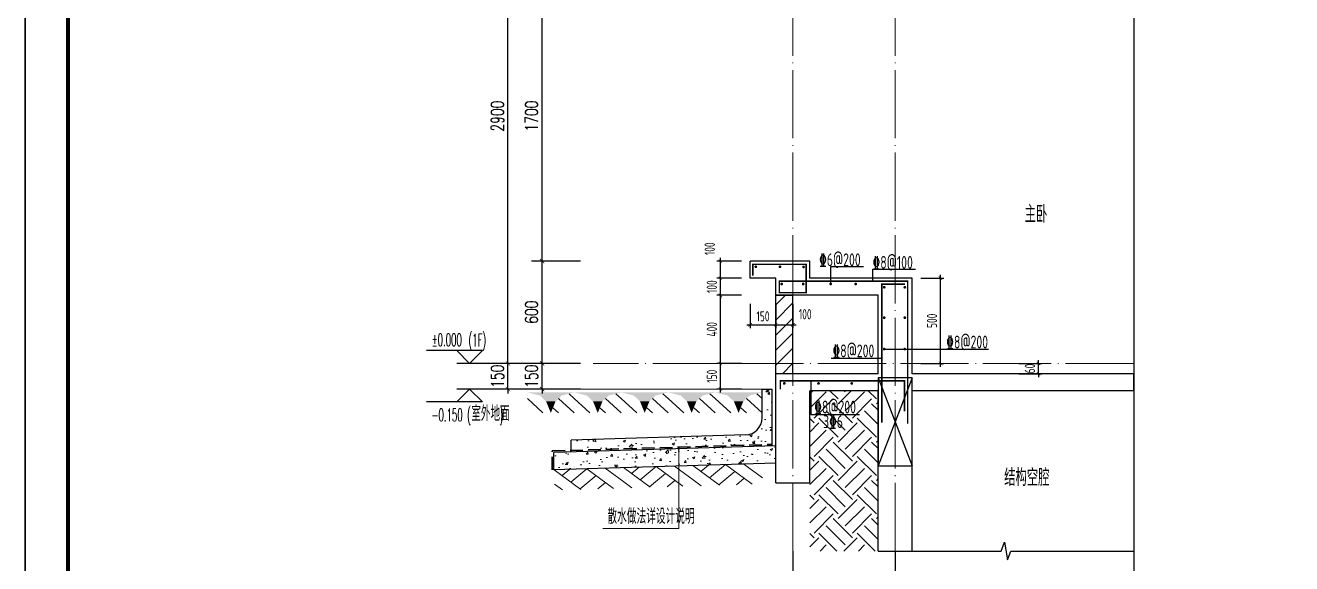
# Model space of a CAD drawing. Extents: x -812054 to 22247, y -644080 to 1003627.
# Drawn here: x -159915 to -152490, y -230842 to -227685 of the extents above; entities that cross this region are included whole.
import ezdxf

# ---------------------------------------------------------------- set-up
doc = ezdxf.new("R2010")
doc.units = 0
doc.header["$LTSCALE"] = 1000
doc.linetypes.add('DASH', pattern=[0.35, 0.25, -0.1])
doc.linetypes.add('DOTE', pattern=[2.42, 2, -0.2, 0.02, -0.2])
doc.layers.get('0').update_dxf_attribs({"linetype": 'CONTINUOUS'})
doc.layers.get('DEFPOINTS').update_dxf_attribs({"linetype": 'CONTINUOUS'})
for name, color, linetype in [('AXIS', 3, 'CONTINUOUS'), ('COLUMN', 4, 'CONTINUOUS'), ('DIM', 2, 'CONTINUOUS'), ('DIM_ELEV', 3, 'CONTINUOUS'), ('DIM_SYMB', 3, 'CONTINUOUS'), ('PUB_DIM', 3, 'CONTINUOUS'), ('PUB_TEXT', 2, 'CONTINUOUS'), ('REIN', 6, 'CONTINUOUS'), ('S-大样-砼线', 7, 'CONTINUOUS'), ('S-引出线', 40, 'CONTINUOUS'), ('TEXT', 2, 'CONTINUOUS'), ('WALL', 5, 'CONTINUOUS')]:
    doc.layers.add(name, color=color, linetype=linetype)
for name, color, linetype, lineweight in [('DOTE', 19, 'DOTE', 9), ('PUB_HATCH', 8, 'CONTINUOUS', 9), ('图框', 9, 'CONTINUOUS', 18), ('填充', 251, 'CONTINUOUS', 5), ('平面-排水沟', 86, 'CONTINUOUS', 15), ('立面-中轮廓线', 30, 'CONTINUOUS', 35), ('粉刷', 251, 'CONTINUOUS', 9)]:
    doc.layers.add(name, color=color, linetype=linetype, lineweight=lineweight)
doc.layers.add('yichutu', color=7, linetype='CONTINUOUS', true_color=0xffffff)
doc.styles.add('_TCH_DIM', font='SIMPLEX.shx', dxfattribs={"width": 0.7, "bigfont": 'GBCBIG.shx'})
doc.styles.add('_TCH_DIM_T3', font='SIMPLEX', dxfattribs={"width": 0.705882, "bigfont": 'GBCBIG'})
doc.styles.add('DIM_FONT_T3', font='SIMPLEX', dxfattribs={"width": 0.705882, "bigfont": 'GBCBIG'})
doc.styles.add('TSSD_DIMENSION', font='Tssdeng.shx', dxfattribs={"width": 0.7, "bigfont": 'tssdchn.shx'})
doc.styles.add('TSSD_REIN', font='tssdeng.shx', dxfattribs={"width": 0.7, "height": 300, "bigfont": 'tssdchn.shx'})
doc.dimstyles.new('_TCH_ARCH&&25', dxfattribs={"dimtxt": 74.375, "dimasz": 25, "dimexe": 62.5, "dimexo": 75, "dimgap": 25, "dimtad": 1, "dimdec": 0, "dimzin": 0, "dimdsep": 46, "dimtxsty": '_TCH_DIM_T3', "dimblk": 'ARCHTICK', "dimcen": 0.09, "dimclrt": 7, "dimazin": 0, "dimtfac": 1, "dimtdec": 0, "dimtix": 1, "dimtmove": 2, "dimatfit": 3, "dimldrblk": 'ARCHTICK', "dimfxl": 1, "dimtolj": 1, "dimtzin": 0, "dimarcsym": 0})
doc.dimstyles.new('TSSD_20_20', dxfattribs={"dimtxt": 60, "dimasz": 20, "dimexe": 20, "dimexo": 50, "dimgap": 20, "dimtad": 1, "dimdec": 0, "dimzin": 0, "dimdsep": 46, "dimtxsty": 'TSSD_DIMENSION', "dimblk": 'ARCHTICK', "dimblk1": 'ARCHTICK', "dimblk2": 'ARCHTICK', "dimcen": 0, "dimdle": 20, "dimclrt": 7, "dimadec": 0, "dimazin": 0, "dimtfac": 1, "dimtdec": 0, "dimtix": 1, "dimtmove": 2, "dimatfit": 3, "dimfxl": 1, "dimtolj": 1, "dimtzin": 0, "dimarcsym": 0})
pattern_1 = [(50, (28072.99, 249033.25), (143.452037, -12.550427), [15, -165]), (355, (28072.99, 249033.25), (-27.750267, 150.438427), [12, -132]), (100.4514, (28084.94, 249032.2), (115.701876, 137.88791), [12.74804, -140.22842]), (46.1842, (28072.99, 249073.25), (213.44821, -33.1038), [22.5, -247.5]), (96.6356, (28090.77, 249070.5), (186.93254, 194.82357), [19.12206, -210.3426]), (351.1842, (28072.99, 249073.25), (186.93239, 194.82372), [18, -198]), (21, (28092.99, 249063.25), (119.38141, -80.52378), [15, -165]), (326, (28092.99, 249063.25), (48.663066, 145.03001), [12, -132]), (71.4514, (28102.93, 249056.54), (168.044526, 64.5061), [12.74804, -140.22842]), (37.5, (28072.986, 249033.25), (2.431971, 66.578771), [0, -130.4, 0, -134, 0, -132.5]), (7.5, (28072.986, 249033.25), (52.613907, 78.882342), [0, -76.4, 0, -127.4, 0, -50.5]), (327.5, (28028.386, 249033.25), (106.764487, -4.510974), [0, -50, 0, -156, 0, -207]), (317.5, (28008.39, 249033.25), (116.637234, 20.020996), [0, -65, 0, -103.6, 0, -147])]

# ---------------------------------------------------------------- blocks, each defined once
blk = doc.blocks.new('$LINEPAT$素土夯实')
at = {"color": 0}
for p, q in [((0, -210), (210, 0)), ((120, -300), (420, 0)), ((420, 0), (608, -188)), ((495, -300), (795, 0)), ((615, 0), (705, -90)), ((315, -105), (502, -293)), ((210, -210), (300, -300)), ((705, -300), (795, -210))]:
    blk.add_line(p, q, dxfattribs=at)
blk = doc.blocks.new('$LinePat$自然土壤')
at = {"color": 0}
for p, q in [((0, -90), (71, -19)), ((0, -300), (211, -89)), ((420, -300), (630, -90)), ((210, -300), (286, -224))]:
    blk.add_line(p, q, dxfattribs=at)
for points in [[(0, 0), (630, 0), (168, -45), (462, -45)], [(168, -45), (462, -45), (252, -132), (378, -132)], [(252, -132), (378, -132), (315, -300)]]:
    blk.add_solid(points, dxfattribs=at)
blk = doc.blocks.new('sanshui')
at = {"layer": '粉刷'}
h = blk.add_hatch(dxfattribs=at)
h.set_pattern_fill('混凝土', color=256, scale=20)
h.set_pattern_definition(pattern_1)
edge = h.paths.add_edge_path()
edge.add_line((346317.8, 427329.6), (346257.8, 427329.6))
edge.add_line((346257.8, 427329.6), (346257.8, 427160.3))
edge.add_arc((346157.8, 427160.3), 100, 271.71836, 360, ccw=False)
edge.add_line((346160.8, 427060.3), (345137.8, 427029.6))
edge.add_line((345137.8, 427029.6), (345137.8, 426969.6))
edge.add_line((345137.8, 426969.6), (346317.8, 427005))
edge.add_line((346317.8, 427005), (346317.8, 427329.6))
h = blk.add_hatch(dxfattribs=at)
h.set_pattern_fill('混凝土', color=256, scale=20)
h.set_pattern_definition(pattern_1)
h.paths.add_polyline_path([(346337.8, 426895.6), (346337.8, 426995.6), (345037.8, 426956.6), (345037.8, 426856.6)])
at = {"layer": 'COLUMN'}
for p, q in [((346257.8, 427329.6), (346317.8, 427329.6)), ((346257.8, 427160.3), (346257.8, 427329.6)), ((346317.8, 426995), (346317.8, 427329.6)), ((346160.8, 427060.3), (345137.8, 427029.6)), ((345137.8, 426959.6), (345137.8, 427029.6)), ((346338.1, 426995.6), (345037.8, 426956.6)), ((345037.8, 426856.6), (345037.8, 426956.6)), ((346338.1, 426895.6), (345037.8, 426856.6))]:
    blk.add_line(p, q, dxfattribs=at)
blk.add_arc((346157.8, 427160.3), 100, 271.71836, 0, dxfattribs=at)
at = {"layer": '立面-中轮廓线', "linetype": 'DASH', "ltscale": 0.3}
blk.add_lwpolyline([(345027.8, 426856.6), (345027.8, 426966.3), (346317.8, 427005)], dxfattribs=at)
at = {"layer": '粉刷'}
blk.add_line((344881.5, 427329.6), (346257.8, 427329.6), dxfattribs=at)
at = {"layer": '粉刷', "yscale": 0.4, "zscale": 0.4}
for name, p, xscale, rotation in [('$LinePat$自然土壤', (345156.8, 427309.6), -0.4369306507241237, 359.9999999999903), ('$LinePat$自然土壤', (345432, 427309.6), -0.4369306507241237, 359.9999999999903), ('$LinePat$自然土壤', (345707.3, 427309.6), -0.4369306507241237, 359.9999999999903), ('$LinePat$自然土壤', (345982.6, 427309.6), -0.4369306507241237, 359.9999999999903), ('$LinePat$自然土壤', (346257.8, 427309.6), -0.4369306507241237, 359.9999999999903), ('$LINEPAT$素土夯实', (345444.5, 426868.8), -0.5117605352322558, 1.718358001643932), ('$LINEPAT$素土夯实', (345851.2, 426881), -0.5117605352322558, 1.718358001643932), ('$LINEPAT$素土夯实', (346257.8, 426893.2), -0.5117605352322558, 1.718358001643932)]:
    blk.add_blockref(name, p, dxfattribs=dict(at, xscale=xscale, rotation=rotation))
blk = doc.blocks.new('GFDDDDRG')
at = {"layer": '图框'}
blk.add_lwpolyline([(923310, -107437), (923310, -159999), (893610, -159999), (893610, -107437)], close=True, dxfattribs=at)
blk.add_lwpolyline([(923310, -107437), (923310, -159999), (893610, -159999), (893610, -107437)], close=True, dxfattribs=at)
at = {"layer": '图框', "const_width": 50}
blk.add_lwpolyline([(894110, -159499), (922810, -159499), (922810, -108687), (894110, -108687)], close=True, dxfattribs=at)
blk = doc.blocks.new('yct-1051-594-26275-14850-25-1002.0')
at = {"layer": 'yichutu', "color": 7, "true_color": 0xffffff}
blk.add_lwpolyline([(0, 0), (0, 14850), (26275, 14850), (26275, 0)], close=True, dxfattribs=at)
blk = doc.blocks.new('_ArchTick')
at = {"color": 0, "linetype": 'ByBlock', "const_width": 0.15}
blk.add_lwpolyline([(-0.5, -0.5), (0.5, 0.5)], dxfattribs=at)
blk = doc.blocks.new('*D2770')
at = {"layer": 'AXIS', "color": 0, "lineweight": -2, "transparency": 16777216}
for p, q in [((-155414.7, -230842.9), (-155414.7, -231094.4)), ((-154814.7, -230842.9), (-154814.7, -231094.4)), ((-155414.7, -231031.9), (-154814.7, -231031.9))]:
    blk.add_line(p, q, dxfattribs=at)
at = {"layer": 'DEFPOINTS', "color": 0, "transparency": 16777216}
for p in [(-155414.7, -230767.9), (-154814.7, -230767.9), (-154814.7, -231031.9)]:
    blk.add_point(p, dxfattribs=at)
at = {"layer": 'AXIS', "color": 0, "lineweight": -2, "transparency": 16777216, "xscale": 25, "yscale": 25, "zscale": 25, "rotation": 180}
blk.add_blockref('_ArchTick', (-155414.7, -231031.9), dxfattribs=at)
at = {"layer": 'AXIS', "color": 0, "lineweight": -2, "transparency": 16777216, "xscale": 25, "yscale": 25, "zscale": 25}
blk.add_blockref('_ArchTick', (-154814.7, -231031.9), dxfattribs=at)
at = {"layer": 'AXIS', "color": 7, "transparency": 16777216, "insert": (-155114.7, -230969.7), "char_height": 74.38, "attachment_point": 5, "style": '_TCH_DIM_T3'}
blk.add_mtext('\\A1;600', dxfattribs=at)
blk = doc.blocks.new('*D2771')
at = {"layer": 'DEFPOINTS', "color": 0, "transparency": 16777216}
for p in [(-156884.9, -229667.9), (-156584.9, -229667.9), (-156584.9, -229818.4)]:
    blk.add_point(p, dxfattribs=at)
at = {"layer": 'PUB_DIM', "color": 0, "lineweight": -2, "transparency": 16777216}
for p, q in [((-156884.9, -229667.9), (-156884.9, -229642.9)), ((-156659.9, -229667.9), (-156947.4, -229667.9)), ((-156884.9, -229818.4), (-156884.9, -229667.9)), ((-156659.9, -229818.4), (-156947.4, -229818.4)), ((-156884.9, -229818.4), (-156884.9, -229843.4))]:
    blk.add_line(p, q, dxfattribs=at)
at = {"layer": 'PUB_DIM', "color": 0, "lineweight": -2, "transparency": 16777216, "xscale": 25, "yscale": 25, "zscale": 25}
for p, rotation in [((-156884.9, -229667.9), 270), ((-156884.9, -229818.4), 90)]:
    blk.add_blockref('_ArchTick', p, dxfattribs=dict(at, rotation=rotation))
at = {"layer": 'PUB_DIM', "color": 7, "transparency": 16777216, "insert": (-156947.1, -229743.1), "char_height": 74.38, "attachment_point": 5, "rotation": 90, "style": '_TCH_DIM_T3'}
blk.add_mtext('\\A1;150', dxfattribs=at)
blk = doc.blocks.new('*D2772')
at = {"layer": 'DEFPOINTS', "color": 0, "transparency": 16777216}
for p in [(-156884.9, -229067.9), (-156584.9, -229067.9), (-156584.9, -229667.9)]:
    blk.add_point(p, dxfattribs=at)
at = {"layer": 'PUB_DIM', "color": 0, "lineweight": -2, "transparency": 16777216}
for p, q in [((-156659.9, -229067.9), (-156947.4, -229067.9)), ((-156884.9, -229667.9), (-156884.9, -229067.9)), ((-156659.9, -229667.9), (-156947.4, -229667.9))]:
    blk.add_line(p, q, dxfattribs=at)
at = {"layer": 'PUB_DIM', "color": 0, "lineweight": -2, "transparency": 16777216, "xscale": 25, "yscale": 25, "zscale": 25}
for p, rotation in [((-156884.9, -229067.9), 90), ((-156884.9, -229667.9), 270)]:
    blk.add_blockref('_ArchTick', p, dxfattribs=dict(at, rotation=rotation))
at = {"layer": 'PUB_DIM', "color": 7, "transparency": 16777216, "insert": (-156947.1, -229367.9), "char_height": 74.38, "attachment_point": 5, "rotation": 90, "style": '_TCH_DIM_T3'}
blk.add_mtext('\\A1;600', dxfattribs=at)
blk = doc.blocks.new('*D2773')
at = {"layer": 'DEFPOINTS', "color": 0, "transparency": 16777216}
for p in [(-156884.9, -227367.9), (-156584.9, -227367.9), (-156584.9, -229067.9)]:
    blk.add_point(p, dxfattribs=at)
at = {"layer": 'PUB_DIM', "color": 0, "lineweight": -2, "transparency": 16777216}
for p, q in [((-156659.9, -227367.9), (-156947.4, -227367.9)), ((-156884.9, -229067.9), (-156884.9, -227367.9)), ((-156659.9, -229067.9), (-156947.4, -229067.9))]:
    blk.add_line(p, q, dxfattribs=at)
at = {"layer": 'PUB_DIM', "color": 0, "lineweight": -2, "transparency": 16777216, "xscale": 25, "yscale": 25, "zscale": 25}
for p, rotation in [((-156884.9, -227367.9), 90), ((-156884.9, -229067.9), 270)]:
    blk.add_blockref('_ArchTick', p, dxfattribs=dict(at, rotation=rotation))
at = {"layer": 'PUB_DIM', "color": 7, "transparency": 16777216, "insert": (-156947.1, -228217.9), "char_height": 74.38, "attachment_point": 5, "rotation": 90, "style": '_TCH_DIM_T3'}
blk.add_mtext('\\A1;1700', dxfattribs=at)
blk = doc.blocks.new('*D2774')
at = {"layer": 'DEFPOINTS', "color": 0, "transparency": 16777216}
for p in [(-157084.9, -229667.9), (-156584.9, -229667.9), (-156584.9, -229818.4)]:
    blk.add_point(p, dxfattribs=at)
at = {"layer": 'PUB_DIM', "color": 0, "lineweight": -2, "transparency": 16777216}
for p, q in [((-157084.9, -229667.9), (-157084.9, -229642.9)), ((-156659.9, -229667.9), (-157147.4, -229667.9)), ((-157084.9, -229818.4), (-157084.9, -229667.9)), ((-156659.9, -229818.4), (-157147.4, -229818.4)), ((-157084.9, -229818.4), (-157084.9, -229843.4))]:
    blk.add_line(p, q, dxfattribs=at)
at = {"layer": 'PUB_DIM', "color": 0, "lineweight": -2, "transparency": 16777216, "xscale": 25, "yscale": 25, "zscale": 25}
for p, rotation in [((-157084.9, -229667.9), 270), ((-157084.9, -229818.4), 90)]:
    blk.add_blockref('_ArchTick', p, dxfattribs=dict(at, rotation=rotation))
at = {"layer": 'PUB_DIM', "color": 7, "transparency": 16777216, "insert": (-157147.1, -229743.1), "char_height": 74.38, "attachment_point": 5, "rotation": 90, "style": '_TCH_DIM_T3'}
blk.add_mtext('\\A1;150', dxfattribs=at)
blk = doc.blocks.new('*D2775')
at = {"layer": 'DEFPOINTS', "color": 0, "transparency": 16777216}
for p in [(-157084.9, -226767.9), (-156584.9, -226767.9), (-156584.9, -229667.9)]:
    blk.add_point(p, dxfattribs=at)
at = {"layer": 'PUB_DIM', "color": 0, "lineweight": -2, "transparency": 16777216}
for p, q in [((-156659.9, -226767.9), (-157147.4, -226767.9)), ((-157084.9, -229667.9), (-157084.9, -226767.9)), ((-156659.9, -229667.9), (-157147.4, -229667.9))]:
    blk.add_line(p, q, dxfattribs=at)
at = {"layer": 'PUB_DIM', "color": 0, "lineweight": -2, "transparency": 16777216, "xscale": 25, "yscale": 25, "zscale": 25}
for p, rotation in [((-157084.9, -226767.9), 90), ((-157084.9, -229667.9), 270)]:
    blk.add_blockref('_ArchTick', p, dxfattribs=dict(at, rotation=rotation))
at = {"layer": 'PUB_DIM', "color": 7, "transparency": 16777216, "insert": (-157147.1, -228217.9), "char_height": 74.38, "attachment_point": 5, "rotation": 90, "style": '_TCH_DIM_T3'}
blk.add_mtext('\\A1;2900', dxfattribs=at)
blk = doc.blocks.new('A$C0D001929')
at = {"layer": 'REIN', "const_width": 9}
for points in [[(4.5, 1114), (4.5, 1181.3), (316.6, 1181.3), (316.6, 1015.2), (159.3, 1015.2), (159.3, 1082.5), (911.9, 1082.5), (911.9, 247.5)], [(165.3, 447.6), (165.3, 497.9), (893.7, 497.9), (893.7, 318.4)]]:
    blk.add_lwpolyline(points, dxfattribs=at)
at = {"layer": 'REIN', "const_width": 8}
for points in [[(17.7, 1166.6, 1), (25.7, 1166.6, 1)], [(159.3, 1166.6, 1), (167.3, 1166.6, 1)], [(297.5, 1165.7, 1), (305.5, 1165.7, 1)], [(169.5, 1065.8, 1), (177.5, 1065.8, 1)], [(295.4, 1065.8, 1), (303.4, 1065.8, 1)], [(456.9, 1065.8, 1), (464.9, 1065.8, 1)], [(602.9, 1065.8, 1), (610.9, 1065.8, 1)], [(770.5, 1046.6, 1), (778.5, 1046.6, 1)], [(891.3, 1046.6, 1), (899.3, 1046.6, 1)], [(770.5, 868.2, 1), (778.5, 868.2, 1)], [(891.3, 868.2, 1), (899.3, 868.2, 1)], [(770.5, 684.1, 1), (778.5, 684.1, 1)], [(891.3, 684.1, 1), (899.3, 684.1, 1)], [(184.7, 482.8, 1), (192.7, 482.8, 1)], [(385.2, 482.8, 1), (393.2, 482.8, 1)], [(580.4, 482.8, 1), (588.4, 482.8, 1)]]:
    blk.add_lwpolyline(points, format="xyb", close=True, dxfattribs=at)
at = {"layer": 'REIN'}
blk.add_lwpolyline([(760.8, 253.1, 9, 9, 0), (760.8, 1064.2, 9, 9, 0), (895.5, 1064.2, 9, 9, 0)], format="xyseb", dxfattribs=at)
at = {"layer": 'S-大样-砼线'}
for p, q in [((738.6, 515), (938.6, 0)), ((938.6, 515), (738.6, 0))]:
    blk.add_line(p, q, dxfattribs=at)
blk.add_lwpolyline([(938.6, 515), (738.6, 515), (738.6, 0), (938.6, 0)], close=True, dxfattribs=at)
at = {"layer": 'S-引出线'}
for p, q in [((460.9, 1065.8), (460.9, 1168.9)), ((460.9, 1168.9), (653.1, 1168.9)), ((774.5, 684.1), (1386.4, 684.1)), ((463.5, 631), (760.8, 631)), ((343.6, 497.9), (343.6, 299.7)), ((343.6, 299.7), (628.8, 299.7))]:
    blk.add_line(p, q, dxfattribs=at)
blk.add_lwpolyline([(707.5, 1082.5), (707.5, 1153.3), (958.6, 1153.3)], dxfattribs=at)
at = {"layer": 'TEXT', "style": 'TSSD_REIN', "width": 0.7}
for s, p in [('%%1326@200', (393, 1170.4)), ('%%1328@100', (706.5, 1154.9)), ('%%1328@200', (1138.3, 688.2)), ('%%1328@200', (471.5, 636)), ('%%1328@200', (364, 306.8)), ('3%%1326', (416.3, 221))]:
    blk.add_text(s, height=75, rotation=0, dxfattribs=at).set_placement(p)
blk = doc.blocks.new('20210902.15310509')
at = {"layer": 'DOTE', "color": 1, "linetype": 'DOTE', "ltscale": 0.2}
for p, q in [((79213.2, -133245.9), (79213.2, -115565.9)), ((79813.2, -133245.9), (79813.2, -115565.9)), ((81211.7, -132145.9), (78043, -132145.9))]:
    blk.add_line(p, q, dxfattribs=at)
blk = doc.blocks.new('*D2628')
at = {"layer": 'DEFPOINTS', "color": 0, "transparency": 16777216}
for p in [(18904.9, 85276), (19070.8, 85276), (18904.9, 85216)]:
    blk.add_point(p, dxfattribs=at)
at = {"layer": 'DIM', "color": 0, "lineweight": -2, "transparency": 16777216}
for p, q in [((18954.9, 85276), (19090.8, 85276)), ((19070.8, 85276), (19070.8, 85296)), ((19070.8, 85216), (19070.8, 85276)), ((18954.9, 85216), (19090.8, 85216)), ((19070.8, 85216), (19070.8, 85196))]:
    blk.add_line(p, q, dxfattribs=at)
at = {"layer": 'DIM', "color": 0, "lineweight": -2, "transparency": 16777216, "xscale": 20, "yscale": 20, "zscale": 20}
for p, rotation in [((19070.8, 85276), 270), ((19070.8, 85216), 90)]:
    blk.add_blockref('_ArchTick', p, dxfattribs=dict(at, rotation=rotation))
at = {"layer": 'DIM', "color": 7, "transparency": 16777216, "insert": (19020.8, 85246), "char_height": 60, "attachment_point": 5, "rotation": 90, "style": 'TSSD_DIMENSION'}
blk.add_mtext('\\A1;60', dxfattribs=at)
blk = doc.blocks.new('*D2641')
at = {"layer": 'DEFPOINTS', "color": 0, "transparency": 16777216}
for p in [(17380.6, 85676), (17530.6, 85676), (17530.6, 85502.3)]:
    blk.add_point(p, dxfattribs=at)
at = {"layer": 'DIM', "color": 0, "lineweight": -2, "transparency": 16777216}
for p, q in [((17380.6, 85626), (17380.6, 85482.3)), ((17530.6, 85626), (17530.6, 85482.3)), ((17360.6, 85502.3), (17550.6, 85502.3))]:
    blk.add_line(p, q, dxfattribs=at)
at = {"layer": 'DIM', "color": 0, "lineweight": -2, "transparency": 16777216, "xscale": 20, "yscale": 20, "zscale": 20, "rotation": 180}
blk.add_blockref('_ArchTick', (17380.6, 85502.3), dxfattribs=at)
at = {"layer": 'DIM', "color": 0, "lineweight": -2, "transparency": 16777216, "xscale": 20, "yscale": 20, "zscale": 20}
blk.add_blockref('_ArchTick', (17530.6, 85502.3), dxfattribs=at)
at = {"layer": 'DIM', "color": 7, "transparency": 16777216, "insert": (17455.6, 85552.3), "char_height": 60, "attachment_point": 5, "style": 'TSSD_DIMENSION'}
blk.add_mtext('\\A1;150', dxfattribs=at)
blk = doc.blocks.new('*D2642')
at = {"layer": 'DEFPOINTS', "color": 0, "transparency": 16777216}
for p in [(17530.6, 85676), (17630.6, 85676), (17630.6, 85502.3)]:
    blk.add_point(p, dxfattribs=at)
at = {"layer": 'DIM', "color": 0, "lineweight": -2, "transparency": 16777216}
for p, q in [((17530.6, 85626), (17530.6, 85482.3)), ((17630.6, 85626), (17630.6, 85482.3)), ((17510.6, 85502.3), (17650.6, 85502.3))]:
    blk.add_line(p, q, dxfattribs=at)
at = {"layer": 'DIM', "color": 0, "lineweight": -2, "transparency": 16777216, "xscale": 20, "yscale": 20, "zscale": 20, "rotation": 180}
blk.add_blockref('_ArchTick', (17530.6, 85502.3), dxfattribs=at)
at = {"layer": 'DIM', "color": 0, "lineweight": -2, "transparency": 16777216, "xscale": 20, "yscale": 20, "zscale": 20}
blk.add_blockref('_ArchTick', (17630.6, 85502.3), dxfattribs=at)
at = {"layer": 'DIM', "color": 7, "transparency": 16777216, "insert": (17703.1, 85564.5), "char_height": 60, "attachment_point": 5, "style": 'TSSD_DIMENSION'}
blk.add_mtext('\\A1;100', dxfattribs=at)
blk = doc.blocks.new('*D2643')
at = {"layer": 'DEFPOINTS', "color": 0, "transparency": 16777216}
for p in [(17206, 85876), (17380.6, 85876), (17380.6, 85776)]:
    blk.add_point(p, dxfattribs=at)
at = {"layer": 'DIM', "color": 0, "lineweight": -2, "transparency": 16777216}
for p, q in [((17330.6, 85876), (17186, 85876)), ((17206, 85756), (17206, 85896)), ((17330.6, 85776), (17186, 85776))]:
    blk.add_line(p, q, dxfattribs=at)
at = {"layer": 'DIM', "color": 0, "lineweight": -2, "transparency": 16777216, "xscale": 20, "yscale": 20, "zscale": 20}
for p, rotation in [((17206, 85876), 90), ((17206, 85776), 270)]:
    blk.add_blockref('_ArchTick', p, dxfattribs=dict(at, rotation=rotation))
at = {"layer": 'DIM', "color": 7, "transparency": 16777216, "insert": (17143.8, 85948.4), "char_height": 60, "attachment_point": 5, "rotation": 90, "style": 'TSSD_DIMENSION'}
blk.add_mtext('\\A1;100', dxfattribs=at)
blk = doc.blocks.new('*D2644')
at = {"layer": 'DEFPOINTS', "color": 0, "transparency": 16777216}
for p in [(17206, 85776), (17380.6, 85776), (17380.6, 85676)]:
    blk.add_point(p, dxfattribs=at)
at = {"layer": 'DIM', "color": 0, "lineweight": -2, "transparency": 16777216}
for p, q in [((17330.6, 85776), (17186, 85776)), ((17206, 85776), (17206, 85796)), ((17206, 85676), (17206, 85776)), ((17330.6, 85676), (17186, 85676)), ((17206, 85676), (17206, 85656))]:
    blk.add_line(p, q, dxfattribs=at)
at = {"layer": 'DIM', "color": 0, "lineweight": -2, "transparency": 16777216, "xscale": 20, "yscale": 20, "zscale": 20}
for p, rotation in [((17206, 85776), 270), ((17206, 85676), 90)]:
    blk.add_blockref('_ArchTick', p, dxfattribs=dict(at, rotation=rotation))
at = {"layer": 'DIM', "color": 7, "transparency": 16777216, "insert": (17156, 85726), "char_height": 60, "attachment_point": 5, "rotation": 90, "style": 'TSSD_DIMENSION'}
blk.add_mtext('\\A1;100', dxfattribs=at)
blk = doc.blocks.new('*D2645')
at = {"layer": 'DEFPOINTS', "color": 0, "transparency": 16777216}
for p in [(17206, 85276), (17380.6, 85276), (17380.6, 85126)]:
    blk.add_point(p, dxfattribs=at)
at = {"layer": 'DIM', "color": 0, "lineweight": -2, "transparency": 16777216}
for p, q in [((17330.6, 85276), (17186, 85276)), ((17206, 85106), (17206, 85296)), ((17330.6, 85126), (17186, 85126))]:
    blk.add_line(p, q, dxfattribs=at)
at = {"layer": 'DIM', "color": 0, "lineweight": -2, "transparency": 16777216, "xscale": 20, "yscale": 20, "zscale": 20}
for p, rotation in [((17206, 85276), 90), ((17206, 85126), 270)]:
    blk.add_blockref('_ArchTick', p, dxfattribs=dict(at, rotation=rotation))
at = {"layer": 'DIM', "color": 7, "transparency": 16777216, "insert": (17156, 85201), "char_height": 60, "attachment_point": 5, "rotation": 90, "style": 'TSSD_DIMENSION'}
blk.add_mtext('\\A1;150', dxfattribs=at)
blk = doc.blocks.new('*D2646')
at = {"layer": 'DEFPOINTS', "color": 0, "transparency": 16777216}
for p in [(18330.6, 85776), (18496.6, 85776), (18330.6, 85276)]:
    blk.add_point(p, dxfattribs=at)
at = {"layer": 'DIM', "color": 0, "lineweight": -2, "transparency": 16777216}
for p, q in [((18380.6, 85776), (18516.6, 85776)), ((18496.6, 85256), (18496.6, 85796)), ((18380.6, 85276), (18516.6, 85276))]:
    blk.add_line(p, q, dxfattribs=at)
at = {"layer": 'DIM', "color": 0, "lineweight": -2, "transparency": 16777216, "xscale": 20, "yscale": 20, "zscale": 20}
for p, rotation in [((18496.6, 85776), 90), ((18496.6, 85276), 270)]:
    blk.add_blockref('_ArchTick', p, dxfattribs=dict(at, rotation=rotation))
at = {"layer": 'DIM', "color": 7, "transparency": 16777216, "insert": (18446.6, 85526), "char_height": 60, "attachment_point": 5, "rotation": 90, "style": 'TSSD_DIMENSION'}
blk.add_mtext('\\A1;500', dxfattribs=at)
blk = doc.blocks.new('*D2647')
at = {"layer": 'DEFPOINTS', "color": 0, "transparency": 16777216}
for p in [(17206, 85676), (17380.6, 85676), (17380.6, 85276)]:
    blk.add_point(p, dxfattribs=at)
at = {"layer": 'DIM', "color": 0, "lineweight": -2, "transparency": 16777216}
for p, q in [((17206, 85256), (17206, 85696)), ((17330.6, 85676), (17186, 85676)), ((17330.6, 85276), (17186, 85276))]:
    blk.add_line(p, q, dxfattribs=at)
at = {"layer": 'DIM', "color": 0, "lineweight": -2, "transparency": 16777216, "xscale": 20, "yscale": 20, "zscale": 20}
for p, rotation in [((17206, 85676), 90), ((17206, 85276), 270)]:
    blk.add_blockref('_ArchTick', p, dxfattribs=dict(at, rotation=rotation))
at = {"layer": 'DIM', "color": 7, "transparency": 16777216, "insert": (17156, 85476), "char_height": 60, "attachment_point": 5, "rotation": 90, "style": 'TSSD_DIMENSION'}
blk.add_mtext('\\A1;400', dxfattribs=at)
blk = doc.blocks.new('20210902.15332757')
at = {"layer": 'DIM'}
for base, p1, p2, angle, picture, middle in [((78135.2, -132475.9), (78309.8, -132575.9), (78309.8, -132475.9), 90, '*D2643', (78073, -132403.5)), ((78559.8, -132849.6), (78459.8, -132675.9), (78559.8, -132675.9), 0, '*D2642', (78632.2, -132787.4))]:
    dim = blk.add_linear_dim(base=base, p1=p1, p2=p2, angle=angle, dimstyle='TSSD_20_20', dxfattribs=at)
    dim.commit()
    dim.dimension.update_dxf_attribs({"geometry": picture, "text_midpoint": middle, "dimtype": 129, "insert": (60929.1, -218351.9)})
for p1, p2, distance, picture, middle in [((78309.8, -132675.9), (78309.8, -132575.9), 174.6, '*D2644', (78085.2, -132625.9)), ((79259.8, -133075.9), (79259.8, -132575.9), -166, '*D2646', (79375.7, -132825.9)), ((78309.8, -133075.9), (78309.8, -132675.9), 174.6, '*D2647', (78085.2, -132875.9)), ((78309.8, -132675.9), (78459.8, -132675.9), -173.7, '*D2641', (78384.8, -132799.6)), ((78309.8, -133225.9), (78309.8, -133075.9), 174.6, '*D2645', (78085.2, -133150.9)), ((79834, -133135.9), (79834, -133075.9), -166, '*D2628', (79950, -133105.9))]:
    dim = blk.add_aligned_dim(p1=p1, p2=p2, distance=distance, dimstyle='TSSD_20_20', dxfattribs=at)
    dim.commit()
    dim.dimension.update_dxf_attribs({"geometry": picture, "text_midpoint": middle, "insert": (60929.1, -218351.9)})

msp = doc.modelspace()

# ---------------------------------------------------------------- hatches: boundary and pattern name
at = {"layer": 'PUB_HATCH'}
h = msp.add_hatch(dxfattribs=at)
h.set_pattern_fill('普通砖', color=256, scale=25, style=0)
h.set_pattern_definition([(45, (-700045.335, -61179.99), (-44.1941915, 44.1941915), [])])
h.paths.add_polyline_path([(-155514.74, -229727.9), (-155414.74, -229727.9), (-155414.74, -229267.9), (-155514.74, -229267.9)])
at = {"layer": '填充'}
h = msp.add_hatch(dxfattribs=at)
h.set_pattern_fill('EARTH', color=250, scale=50, angle=45, style=0)
h.set_pattern_definition([(45, (-1270413.01, -685961.27), (0, 224.506403), [158.75, -158.75]), (45, (-1270455.1, -685919.18), (0, 224.506403), [158.75, -158.75]), (45, (-1270497.2, -685877.08), (0, 224.506403), [158.75, -158.75]), (135, (-1270497.2, -685849.02), (-224.506403, 0), [158.75, -158.75]), (135, (-1270455.1, -685806.93), (-224.506403, 0), [158.75, -158.75]), (135, (-1270413.01, -685764.83), (-224.506403, 0), [158.75, -158.75])])
h.paths.add_polyline_path([(-154914.74, -230767.9), (-154914.74, -229827.9), (-155314.74, -229827.91), (-155314.74, -230767.9)])

# ---------------------------------------------------------------- linework, layer by layer
at = {"layer": 'AXIS'}
for p, q in [((-155414.77, -230767.9), (-155414.77, -231227.3)), ((-154814.77, -230767.9), (-154814.77, -231227.3))]:
    msp.add_line(p, q, dxfattribs=at)
at = {"layer": 'DIM_ELEV'}
for p, q in [((-157234.93, -229592.9), (-157562.93, -229592.9)), ((-157309.93, -229667.9), (-157384.93, -229592.9)), ((-157309.93, -229667.9), (-157234.93, -229592.9)), ((-156884.93, -229667.9), (-157384.93, -229667.9)), ((-157309.93, -229818.37), (-157384.93, -229893.37)), ((-156884.93, -229818.37), (-157384.93, -229818.37)), ((-157309.93, -229818.37), (-157234.93, -229893.37)), ((-157234.93, -229893.37), (-157562.93, -229893.37))]:
    msp.add_line(p, q, dxfattribs=at)
at = {"layer": 'DIM_SYMB'}
for points in [[(-153416.21, -213687.9), (-153416.21, -222349.78), (-153363.71, -222368.89), (-153468.71, -222387.4), (-153416.21, -222406.03), (-153416.21, -231067.9)], [(-154914.74, -230767.9), (-154193.6, -230767.9), (-154174.49, -230715.4), (-154155.98, -230820.4), (-154137.35, -230767.9), (-153416.21, -230767.9)]]:
    msp.add_lwpolyline(points, dxfattribs=at)
at = {"layer": 'WALL'}
for p, q in [((-155314.74, -229067.9), (-155664.74, -229067.9)), ((-155664.74, -229167.9), (-155664.74, -229067.9)), ((-155314.74, -229167.9), (-155314.74, -229067.9)), ((-155514.74, -229167.9), (-155664.74, -229167.9)), ((-155514.74, -229267.9), (-155514.74, -229167.9)), ((-154714.74, -229167.9), (-155314.74, -229167.9)), ((-154714.74, -229727.9), (-154714.74, -229167.9)), ((-155408.05, -229267.9), (-155514.74, -229267.9)), ((-155514.74, -229727.9), (-155514.74, -229267.9)), ((-155514.74, -229267.9), (-155414.74, -229267.9)), ((-155414.74, -229727.9), (-155414.74, -229267.9)), ((-154914.74, -229267.9), (-155408.05, -229267.9)), ((-154914.74, -229727.9), (-154914.74, -229267.9)), ((-155514.74, -230367.9), (-155514.74, -229727.9)), ((-154914.74, -229727.9), (-155514.74, -229727.9)), ((-153416.21, -229727.9), (-154714.74, -229727.9)), ((-153416.21, -229827.9), (-153416.21, -229727.9)), ((-155314.74, -230367.9), (-155314.74, -229827.9)), ((-154914.74, -229827.9), (-155314.74, -229827.9)), ((-154914.74, -230767.9), (-154914.74, -229827.9)), ((-153416.21, -229827.9), (-154714.74, -229827.9)), ((-154714.74, -230767.9), (-154714.74, -229827.9)), ((-155514.74, -230367.9), (-155314.74, -230367.9)), ((-154914.74, -230767.9), (-154714.74, -230767.9))]:
    msp.add_line(p, q, dxfattribs=at)
at = {"layer": '平面-排水沟'}
for p, q in [((-156083.75, -230167.49), (-156083.75, -230635.34)), ((-156083.75, -230635.34), (-156527.89, -230635.34))]:
    msp.add_line(p, q, dxfattribs=at)
at = {"layer": '平面-排水沟', "const_width": 6.67}
msp.add_lwpolyline([(-156083.75, -230164.16, 1), (-156083.75, -230170.83, 1)], format="xyb", close=True, dxfattribs=at)

# ---------------------------------------------------------------- block references
at = {"xscale": 0.5, "yscale": 0.5, "zscale": 0.5}
msp.add_blockref('GFDDDDRG', (-606719.72, -154941.4), dxfattribs=at)
msp.add_blockref('sanshui', (-501852.86, -657147.53))
at = {"layer": 'DIM'}
msp.add_blockref('20210902.15332757', (-233974.52, -96592.01), dxfattribs=at)
at = {"layer": 'DOTE'}
msp.add_blockref('20210902.15310509', (-234627.92, -97522.01), dxfattribs=at)
at = {"layer": 'TEXT'}
msp.add_blockref('A$C0D001929', (-155653.38, -230267.89), dxfattribs=at)
at = {"layer": 'yichutu', "rotation": 270}
msp.add_blockref('yct-1051-594-26275-14850-25-1002.0', (-159914.83, -208659.88), dxfattribs=at)

# ---------------------------------------------------------------- texts
at = {"layer": 'PUB_TEXT'}
for s, height, style, width, p in [('主卧', 100, 'TSSD_REIN', 0.7, (-154055.52, -228842.28)), ('%%P0.000', 74.375, '_TCH_DIM', 0.494118, (-157531.93, -229566.65)), ('(1F)', 74.375, '_TCH_DIM', 0.494118, (-157316.56, -229567.88)), ('-0.150', 74.375, '_TCH_DIM', 0.494118, (-157533.33, -230007.12)), ('(', 74.38, '_TCH_DIM', 0.494118, (-157324.61, -230005.9)), ('室外地面', 89.362, '_TCH_DIM', 0.7, (-157300.11, -230005.9)), (')', 74.38, '_TCH_DIM', 0.494118, (-157133.3, -230005.9)), ('结构空腔', 100, 'TSSD_REIN', 0.7, (-154175.72, -230386.49)), ('散水做法详设计说明', 89.362, 'DIM_FONT_T3', 0.705882, (-156501.64, -230609.09))]:
    msp.add_text(s, height=height, dxfattribs=dict(at, style=style, width=width)).set_placement(p)

# ---------------------------------------------------------------- dimensions: what is measured, and where the dimension line sits
at = {"layer": 'AXIS'}
dim = msp.add_aligned_dim(p1=(-155414.74, -230767.9), p2=(-154814.74, -230767.9), distance=-264.03, dimstyle='_TCH_ARCH&&25', dxfattribs=at)
dim.commit()
dim.dimension.update_dxf_attribs({"geometry": '*D2770', "text_midpoint": (-155114.74, -230969.75)})
at = {"layer": 'PUB_DIM'}
for p1, p2, distance, picture, middle in [((-156584.93, -229667.9), (-156584.93, -226767.9), 500, '*D2775', (-157147.12, -228217.9)), ((-156584.93, -229067.9), (-156584.93, -227367.9), 300, '*D2773', (-156947.12, -228217.9)), ((-156584.93, -229667.9), (-156584.93, -229067.9), 300, '*D2772', (-156947.12, -229367.9)), ((-156584.93, -229818.37), (-156584.93, -229667.9), 500, '*D2774', (-157147.12, -229743.14)), ((-156584.93, -229818.37), (-156584.93, -229667.9), 300, '*D2771', (-156947.12, -229743.14))]:
    dim = msp.add_aligned_dim(p1=p1, p2=p2, distance=distance, dimstyle='_TCH_ARCH&&25', dxfattribs=at)
    dim.commit()
    dim.dimension.update_dxf_attribs({"geometry": picture, "text_midpoint": middle})

doc.saveas('drawing.dxf')
